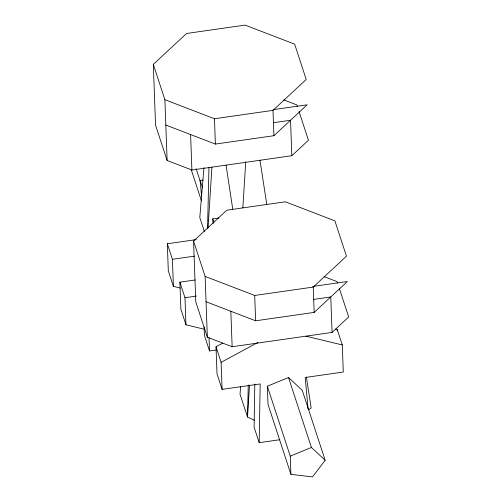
<?xml version="1.0" encoding="UTF-8"?>
<svg xmlns="http://www.w3.org/2000/svg" width="502" height="502" viewBox="0 0 502 502"><rect width="100%" height="100%" fill="white"/><g stroke="black" fill="none" stroke-linecap="round" stroke-linejoin="round"><path stroke-width="0.75" d="M254.821 384.055L254.094 427.127L259.189 442.67L279.852 439.714M259.189 442.67L260.174 383.942L222.104 389.395L217.015 373.846L216.017 346.763L222.844 343.079M207.546 228.623L208.964 167.731M248.258 385.034L247.511 417.043L254.589 420.362M242.836 207.91L245.742 161.795M208.066 227.877L211.913 167.153M249.532 385.122L247.511 417.043L240.025 394.177L240.671 386.383M203.95 167.586L199.79 217.466L204.377 231.485M325.164 460.284L312.495 476.9L290.909 474.34L268.012 404.411L267.34 386.214L288.518 377.529L302.267 390.361L325.164 460.284L311.416 447.458L288.518 377.529M153.317 64.388L186.537 33.483L245.076 25.1L294.649 44.145L306.214 79.467L273 110.365L214.461 118.748L164.888 99.703L153.317 64.388L155.551 125.18L167.116 160.502L191.902 170.021L291.838 155.708L308.441 140.259L299.048 111.563M165.817 125.036L215.389 144.08L273.929 135.697L307.142 104.792L273.163 109.662M193.559 241.098L226.772 210.194L285.312 201.81L334.884 220.855L346.449 256.171L313.235 287.075L254.696 295.458L205.123 276.414L193.559 241.098L195.786 301.89L207.351 337.212L232.137 346.731L332.073 332.418L348.683 316.969L339.283 288.273M206.052 301.746L255.625 320.791L314.164 312.407L347.378 281.503L312.627 286.479M308.724 409.839L311.158 407.925L306.389 377.052M222.104 389.395L221.112 362.306L257.959 342.439M290.909 474.34L290.244 456.142L311.416 447.458M273.49 122.689L290.532 120.248L291.838 155.708M201.597 196.658L200.122 180.469L203.184 180.03M213.124 223.503L212.704 218.878L218.828 218M180.212 288.035L173.397 286.391L168.308 270.842L167.317 243.759L196.251 239.611M167.317 243.759L172.406 259.302L194.487 256.139M204.904 329.375L185.978 324.8L180.889 309.257L179.892 282.168L195.121 279.984M179.892 282.168L184.981 297.711L196.407 296.08M313.731 299.393L330.774 296.952L332.073 332.418M204.119 326.921L204.433 335.436L209.522 350.98L216.375 350.001M335.681 329.036L337.2 329.406L342.289 344.949L343.28 372.038L305.21 377.491L308.084 409.105M305.944 336.171L342.289 344.949M283.755 99.898L296.877 104.943L297.36 106.411M323.991 276.608L337.112 281.647L337.595 283.122M200.122 180.469L202.551 187.867M212.704 218.878L213.915 222.581M196.094 168.622L200.48 182.013M267.34 386.214L290.244 456.142M191.237 169.701L201.471 200.944M216.017 346.763L221.112 362.306M259.948 160.201L266.75 204.201M226.044 165.139L232.759 209.202M337.2 329.406L337.256 330.95M313.235 287.075L314.164 312.407M273 110.365L273.929 135.697M254.696 295.458L255.625 320.791M230.838 311.265L232.137 346.731M214.461 118.748L215.389 144.08M209.039 337.827L209.522 350.98M205.123 276.414L207.351 337.212M190.603 134.561L191.902 170.021M184.981 297.711L185.978 324.8M172.406 259.302L173.397 286.391M164.888 99.703L167.116 160.502"/></g></svg>
